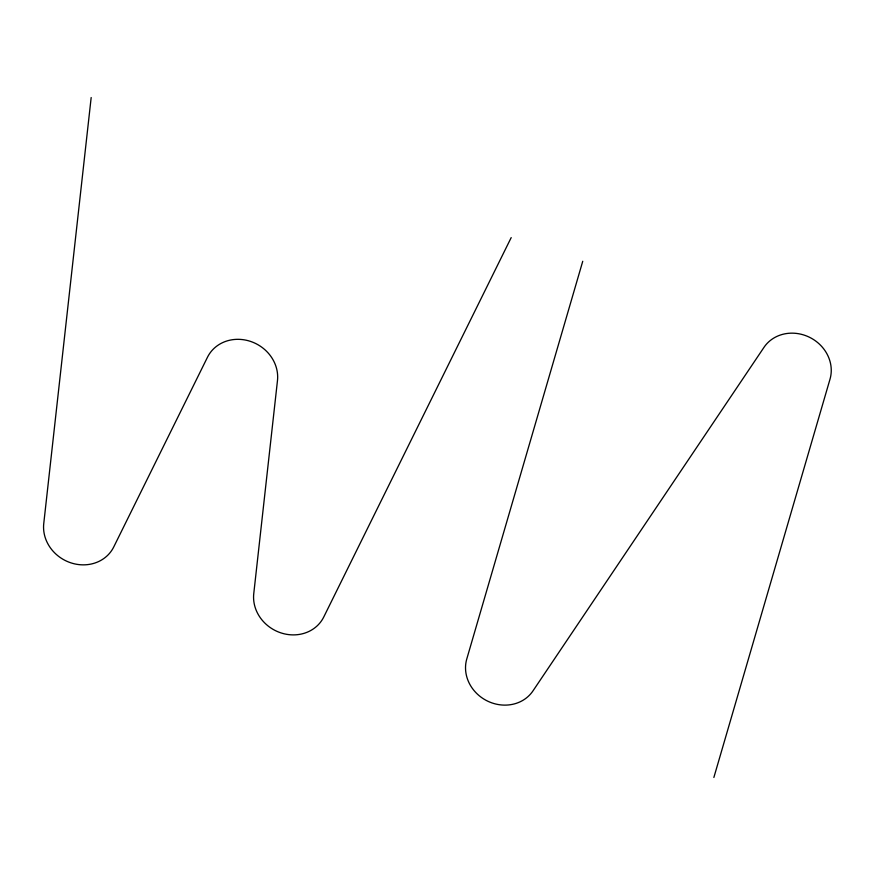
<?xml version="1.0" encoding="UTF-8"?>
<svg xmlns="http://www.w3.org/2000/svg" width="875" height="875" viewBox="0 0 875 875"><rect width="100%" height="100%" fill="white"/><g stroke="black" fill="none" stroke-linecap="round" stroke-linejoin="round"><path stroke-width="1.31" d="M91.175 97.53L43.75 523.589A37.494 33.928 28.6 0 0 70.722 562.789A37.494 33.928 28.6 0 0 113.75 546.941L207.473 357.252A37.494 33.928 28.6 0 1 250.502 341.392A37.494 33.928 28.6 0 1 277.473 380.603L253.761 593.622A37.494 33.928 28.6 0 0 280.733 632.822A37.494 33.928 28.6 0 0 323.772 616.973L511.197 237.606M582.75 261.264L466.605 659.575A37.111 33.589 28.6 0 0 487.922 701.269A37.111 33.589 28.6 0 0 532.984 690.878L763.645 347.856A37.023 33.502 28.6 0 1 808.916 336.995A37.023 33.502 28.6 0 1 830.014 379.159L713.869 777.47"/></g></svg>
